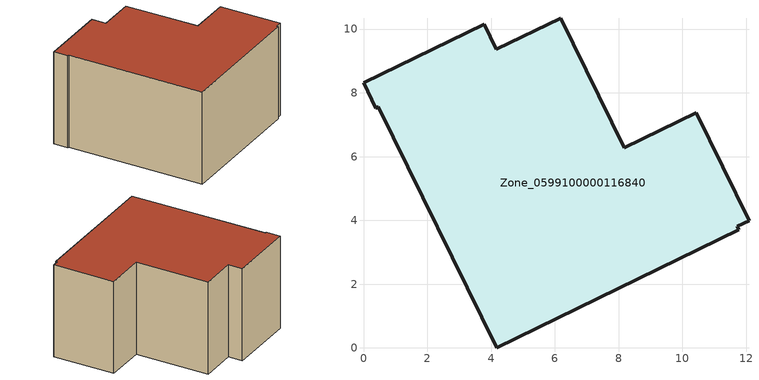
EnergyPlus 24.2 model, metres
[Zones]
Zone_0599100000116840
 floor ground (C_G): 4.18,0 0.47,7.57 0.38,7.52 0,8.31 3.79,10.15 4.17,9.36 6.18,10.34 8.18,6.27 10.43,7.37 12.09,3.99 11.73,3.81 11.77,3.71 z0
 wall outside (C_F): 4.17,9.36 3.79,10.15 0,8.31 0.38,7.52 0.47,7.57 4.18,0 11.77,3.71 11.73,3.81 12.09,3.99 10.43,7.37 8.18,6.27 6.18,10.34 4.17,9.36 z0:5.79
 roof outside (C_R): 12.09,3.99 10.43,7.37 8.18,6.27 6.18,10.34 4.17,9.36 3.79,10.15 0,8.31 0.38,7.52 0.47,7.57 4.18,0 11.77,3.71 11.73,3.81 z5.79
[BUILDING]
Pand.0599100000116840: North Axis=0; Terrain=City; Loads Convergence Tolerance Value=0.04; Temperature Convergence Tolerance Value=0.4; Solar Distribution=FullExterior; Maximum Number of Warmup Days=25; Minimum Number of Warmup Days=1
[Site:Location]
Rotterdam.The.Hague.AP_ZH_NLD Design_Conditions: Latitude=51.96; Longitude=4.45; Time Zone=1; Elevation=-4.5
[SITE:GROUNDTEMPERATURE:BUILDINGSURFACE]
18, 18, 18, 18, 18, 18, 18, 18, 18, 18, 18, 18
[MATERIAL] Thermal Absorptance=0.9; Solar Absorptance=0.7; Visible Absorptance=0.7
Name | Roughness | Thickness | Conductivity | Density | Specific Heat
G.TI.1946-1964 | MediumSmooth | 0.15 | 1 | 540 | 1210
F.TI.1946-1964 | Rough | 0.3 | 0.857143 | 1920 | 840
R.TI.1946-1964 | MediumRough | 0.2 | 0.277778 | 1500 | 1000
[CONSTRUCTION]
C_G: G.TI.1946-1964
C_F: F.TI.1946-1964
C_R: R.TI.1946-1964
[ZONE]
Zone_0599100000116840: Type=1; Multiplier=1; Ceiling Height=Autocalculate; Volume=Autocalculate; Floor Area=autocalculate; Part of Total Floor Area=Yes
[ZONEINFILTRATION:DESIGNFLOWRATE]
Infil_Zone_0599100000116840: Zone or ZoneList or Space or SpaceList=Zone_0599100000116840; Schedule=AlwaysOn; Design Flow Rate Calculation Method=Flow/Area; Flow Rate per Floor Area=0.003; Constant Term Coefficient=1; Temperature Term Coefficient=0; Velocity Term Coefficient=0; Velocity Squared Term Coefficient=0
[HVACTEMPLATE:ZONE:IDEALLOADSAIRSYSTEM]
Zone_0599100000116840: Maximum Heating Supply Air Temperature=50; Minimum Cooling Supply Air Temperature=13; Maximum Heating Supply Air Humidity Ratio=0.0156; Minimum Cooling Supply Air Humidity Ratio=0.0077; Heating Limit=NoLimit; Cooling Limit=NoLimit; Dehumidification Control Type=ConstantSensibleHeatRatio; Cooling Sensible Heat Ratio=0.7; Dehumidification Setpoint=60; Humidification Control Type=None; Humidification Setpoint=30; Outdoor Air Method=None; Outdoor Air Flow Rate per Person=0.00944; Outdoor Air Flow Rate per Zone Floor Area=0; Outdoor Air Flow Rate per Zone=0; Demand Controlled Ventilation Type=None; Outdoor Air Economizer Type=NoEconomizer; Heat Recovery Type=None; Sensible Heat Recovery Effectiveness=0.7; Latent Heat Recovery Effectiveness=0.65
[ZONECONTROL:THERMOSTAT]
ThermostatControl_Zone_0599100000116840: Zone or ZoneList=Zone_0599100000116840; Control Type Schedule=DualSetpointControlType; Control 1=Thermostat_Zone_0599100000116840; Temperature Difference Between Cutout And Setpoint=0
[THERMOSTATSETPOINT:DUALSETPOINT]
Thermostat_Zone_0599100000116840: Heating Setpoint Temperature Schedule=HeatingSetpoint_Zone_0599100000116840; Cooling Setpoint Temperature Schedule=CoolingSetpoint_Zone_0599100000116840
[SCHEDULE:COMPACT]
HeatingSetpoint_Zone_0599100000116840: Through: 12/31, For: AllDays, Until: 24:00, 21
CoolingSetpoint_Zone_0599100000116840: Through: 12/31, For: AllDays, Until: 24:00, 24
DualSetpointControlType: Through: 12/31, For: AllDays, Until: 24:00, 4
AlwaysOn: Through: 12/31, For: AllDays, Until: 24:00, 1
